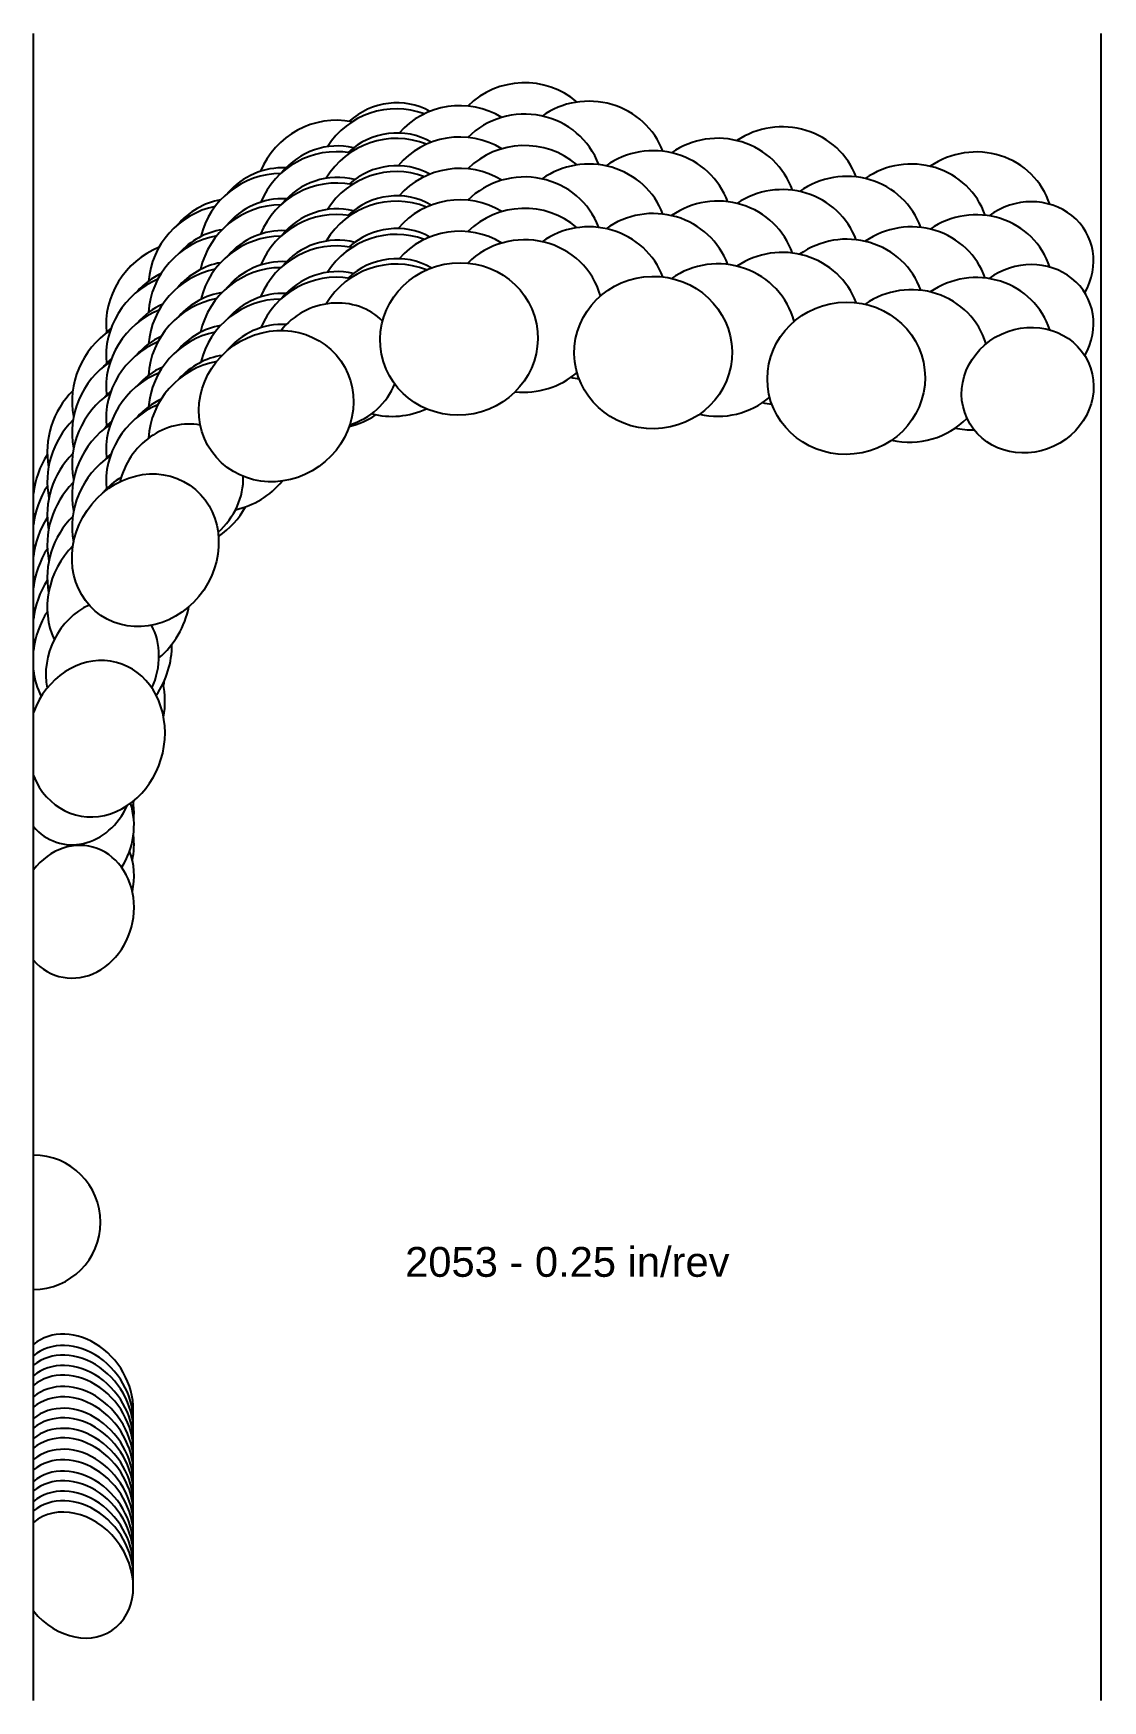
# Model space of a CAD drawing. Header units: inches. Extents: x -4.25 to 0.01, y -5.49 to 1.15.
import ezdxf
from ezdxf.enums import TextEntityAlignment as Align

# ---------------------------------------------------------------- set-up
doc = ezdxf.new("R2010")
doc.units = ezdxf.units.IN
doc.header["$MEASUREMENT"] = 0
for name, color, linetype, true_color in [('Blade_1', 30, 'Continuous', 0xff7f00), ('Blade_2', 7, 'Continuous', 0xcccc00), ('Blade_3', 7, 'Continuous', 0x00cc00), ('Blade_4', 7, 'Continuous', 0x00cccc), ('Blade_5', 7, 'Continuous', 0x0066cc), ('Blade_6', 190, 'Continuous', 0x7f00ff)]:
    doc.layers.add(name, color=color, linetype=linetype, true_color=true_color)
doc.layers.add('Gage_Line', color=7, linetype='Continuous')
doc.styles.get("Standard").update_dxf_attribs({"font": 'arial.ttf'})

msp = doc.modelspace()

# ---------------------------------------------------------------- linework, layer by layer
at = {"layer": 'Blade_1'}
for centre, major_axis, ratio, start_param, end_param in [((-2.5563, 0.4343), (0.3081, 0.0608), 0.965549, 7.090036, 8.548802), ((-1.7832, 0.3802), (0.314, 0.0053), 0.965916, 6.602886, 8.477905), ((-3.0569, 0.3288), (0.2396, 0.1155), 0.919209, 7.102845, 8.328077), ((-1.0152, 0.2781), (0.3122, 0.0333), 0.965532, 6.509199, 8.383727), ((-3.2836, 0.167), (0.2567, 0.1809), 0.937745, 7.209896, 8.633979), ((-2.5563, 0.1843), (0.3081, 0.0608), 0.965549, 7.090036, 8.548802), ((-0.2933, 0.2305), (0.2409, 0.1128), 0.925937, 5.349269, 8.067707), ((-1.7832, 0.1302), (0.314, 0.0053), 0.965916, 6.602886, 8.477905), ((-3.0569, 0.0788), (0.2396, 0.1155), 0.919209, 7.102845, 8.328077), ((-1.0152, 0.0281), (0.3122, 0.0333), 0.965532, 6.509199, 8.383727), ((-3.2836, -0.083), (0.2567, 0.1809), 0.937745, 7.209896, 8.633979), ((-0.2933, -0.0195), (0.2409, 0.1128), 0.925937, 5.349269, 8.067707), ((-3.6625, -0.155), (0.1804, 0.1954), 0.871578, 7.394204, 7.879468), ((-3.0569, -0.1712), (0.2396, 0.1155), 0.919209, 6.588214, 8.347368), ((-3.8043, -0.4066), (0.1769, 0.2594), 0.895109, 7.431571, 8.713301), ((-3.6625, -0.405), (0.1804, 0.1954), 0.871578, 7.394204, 7.879468), ((-3.0569, -0.1712), (0.2396, 0.1155), 0.919209, 4.55119, 5.500639), ((-3.6625, -0.655), (0.1804, 0.1954), 0.871578, 6.782333, 8.44553), ((-3.8043, -0.6566), (0.1769, 0.2594), 0.895109, 7.431571, 8.713301), ((-3.6625, -0.655), (0.1804, 0.1954), 0.871578, 4.591869, 5.559252), ((-3.9998, -1.1565), (0.0819, 0.3031), 0.861668, 1.44995, 1.456717), ((-3.9753, -1.3649), (0.1046, 0.2446), 0.81513, 7.003039, 8.549288), ((-3.9753, -1.3649), (0.1046, 0.2446), 0.81513, 4.691076, 5.712134), ((-3.9998, -1.4065), (0.0819, 0.3031), 0.861668, 1.44995, 1.456717), ((-3.9998, -1.6565), (0.0819, 0.3031), 0.861668, 2.292344, 7.739902), ((-3.9998, -1.4065), (0.0819, 0.3031), 0.861668, 4.813359, 4.880681), ((-4.0805, -2.0955), (0.0605, 0.259), 0.861297, 4.737882, 5.12117), ((-4.0805, -2.3455), (0.0605, 0.259), 0.861297, 2.583403, 7.371056), ((-4.0866, -4.4856), (-0.154, 0.2169), 0.81468, 3.910876, 6.337845), ((-4.0866, -4.7356), (-0.154, 0.2169), 0.81468, 3.910876, 6.337845), ((-4.0866, -4.9856), (-0.154, 0.2169), 0.81468, 1.653525, 6.337845)]:
    msp.add_ellipse(centre, major_axis=major_axis, ratio=ratio, start_param=start_param, end_param=end_param, dxfattribs=at)
for centre, major_axis, ratio in [((-2.5563, -0.0657), (0.3081, 0.0608), 0.965549), ((-1.7832, -0.1198), (0.314, 0.0053), 0.965916), ((-1.0152, -0.2219), (0.3122, 0.0333), 0.965532), ((-3.2836, -0.333), (0.2567, 0.1809), 0.937745), ((-0.2933, -0.2695), (0.2409, 0.1128), 0.925937), ((-3.8043, -0.9066), (0.1769, 0.2594), 0.895109)]:
    msp.add_ellipse(centre, major_axis=major_axis, ratio=ratio, dxfattribs=at)
at = {"layer": 'Blade_2'}
for centre, major_axis, ratio, start_param, end_param in [((-2.8137, 0.4294), (0.2952, 0.107), 0.96046, 7.097731, 8.566754), ((-3.2836, 0.2439), (0.2226, 0.1456), 0.904429, 7.162871, 8.196734), ((-2.8137, 0.1794), (0.2952, 0.107), 0.96046, 7.097731, 8.566754), ((-3.4885, 0.0486), (0.2323, 0.2113), 0.924598, 7.260014, 8.677725), ((-2.8137, -0.0706), (0.2952, 0.107), 0.96046, 7.097731, 8.566754), ((-3.2836, -0.0061), (0.2226, 0.1456), 0.904429, 7.162871, 8.196734), ((-3.4885, -0.2014), (0.2323, 0.2113), 0.924598, 7.260014, 8.677725), ((-3.2836, -0.2561), (0.2226, 0.1456), 0.904429, 7.162871, 8.196734), ((-3.8043, -0.3306), (0.1563, 0.2152), 0.853653, 7.582928, 7.760123), ((-3.4885, -0.4514), (0.2323, 0.2113), 0.924598, 7.260014, 8.677725), ((-3.91, -0.6014), (0.1471, 0.2774), 0.878897, 7.52109, 8.615264), ((-3.8043, -0.5806), (0.1563, 0.2152), 0.853653, 7.582928, 7.760123), ((-2.8137, -0.0706), (0.2952, 0.107), 0.96046, 4.085045, 4.798864), ((-3.91, -0.8514), (0.1471, 0.2774), 0.878897, 7.52109, 8.615264), ((-3.8043, -0.8306), (0.1563, 0.2152), 0.853653, 7.396444, 7.760123), ((-3.4885, -0.4514), (0.2323, 0.2113), 0.924598, 4.155567, 4.866353), ((-3.91, -1.1014), (0.1471, 0.2774), 0.878897, 7.52109, 8.844107), ((-3.91, -1.1014), (0.1471, 0.2774), 0.878897, 4.279828, 5.04975), ((-4.0805, -1.8146), (0.0605, 0.259), 0.861297, 2.583403, 4.487965), ((-4.0866, -4.4404), (-0.154, 0.2169), 0.81468, 3.903789, 6.337845), ((-4.0866, -4.6904), (-0.154, 0.2169), 0.81468, 3.903789, 6.337845), ((-4.0866, -4.9404), (-0.154, 0.2169), 0.81468, 3.903789, 6.337845)]:
    msp.add_ellipse(centre, major_axis=major_axis, ratio=ratio, start_param=start_param, end_param=end_param, dxfattribs=at)
at = {"layer": 'Blade_3'}
for centre, major_axis, ratio, start_param, end_param in [((-2.2961, 0.5258), (0.3135, 0.018), 0.96582, 6.568453, 8.597722), ((-2.8137, 0.5042), (0.253, 0.0822), 0.932802, 6.968474, 8.329239), ((-1.5272, 0.4297), (0.3138, 0.0115), 0.965879, 6.569544, 8.442363), ((-3.0569, 0.378), (0.2779, 0.1462), 0.949718, 7.173515, 8.578319), ((-0.7596, 0.327), (0.3092, 0.0547), 0.96484, 6.436798, 8.297112), ((-2.2961, 0.2758), (0.3135, 0.018), 0.96582, 6.568453, 8.597722), ((-2.8137, 0.2542), (0.253, 0.0822), 0.932802, 6.968474, 8.329239), ((-1.5272, 0.1797), (0.3138, 0.0115), 0.965879, 6.569544, 8.442363), ((-3.0569, 0.128), (0.2779, 0.1462), 0.949718, 7.173515, 8.578319), ((-3.4885, 0.1229), (0.2027, 0.1723), 0.888522, 7.247919, 8.004131), ((-2.2961, 0.0258), (0.3135, 0.018), 0.96582, 6.490707, 8.597722), ((-0.7596, 0.077), (0.3092, 0.0547), 0.96484, 6.436798, 8.297112), ((-2.8137, 0.0042), (0.253, 0.0822), 0.932802, 6.968474, 8.329239), ((-3.0569, -0.122), (0.2779, 0.1462), 0.949718, 7.173515, 8.578319), ((-1.5272, -0.0703), (0.3138, 0.0115), 0.965879, 6.49367, 8.442363), ((-3.6625, -0.1051), (0.2055, 0.2374), 0.910368, 7.35728, 8.714273), ((-0.7596, -0.173), (0.3092, 0.0547), 0.96484, 6.397254, 8.297112), ((-3.4885, -0.1271), (0.2027, 0.1723), 0.888522, 7.247919, 8.004131), ((-3.6625, -0.3551), (0.2055, 0.2374), 0.910368, 7.35728, 8.714273), ((-3.4885, -0.3771), (0.2027, 0.1723), 0.888522, 7.247919, 8.004131), ((-2.2961, 0.0258), (0.3135, 0.018), 0.96582, 4.540365, 5.388598), ((-3.6625, -0.6051), (0.2055, 0.2374), 0.910368, 7.35728, 8.714273), ((-1.5272, -0.0703), (0.3138, 0.0115), 0.965879, 4.444064, 5.398618), ((-3.0569, -0.122), (0.2779, 0.1462), 0.949718, 4.456296, 4.829285), ((-0.7596, -0.173), (0.3092, 0.0547), 0.96484, 4.302758, 5.343504), ((-3.9753, -0.814), (0.1164, 0.2916), 0.861773, 7.628746, 8.159381), ((-3.6625, -0.6051), (0.2055, 0.2374), 0.910368, 4.425815, 4.939353), ((-3.9753, -0.814), (0.1164, 0.2916), 0.861773, 8.415708, 8.492705), ((-3.9753, -1.064), (0.1164, 0.2916), 0.861773, 7.628746, 8.159381), ((-3.9753, -1.064), (0.1164, 0.2916), 0.861773, 8.415708, 8.492705), ((-3.9753, -1.314), (0.1164, 0.2916), 0.861773, 7.628746, 8.159381), ((-3.9753, -1.314), (0.1164, 0.2916), 0.861773, 4.4591, 5.151439), ((-3.9753, -1.314), (0.1164, 0.2916), 0.861773, 8.415708, 8.78654), ((-4.0805, -2.0199), (0.0605, 0.259), 0.861297, 4.311567, 5.32437), ((-4.0866, -4.4022), (-0.154, 0.2169), 0.81468, 3.917958, 6.337845), ((-4.0866, -4.6522), (-0.154, 0.2169), 0.81468, 3.917958, 6.337845), ((-4.0866, -4.9022), (-0.154, 0.2169), 0.81468, 3.917958, 6.337845)]:
    msp.add_ellipse(centre, major_axis=major_axis, ratio=ratio, start_param=start_param, end_param=end_param, dxfattribs=at)
at = {"layer": 'Blade_4'}
for centre, major_axis, ratio, start_param, end_param in [((-2.5563, 0.5593), (0.3081, 0.0608), 0.965549, 7.090036, 8.527529), ((-3.0569, 0.4538), (0.2396, 0.1155), 0.919209, 7.123149, 8.328077), ((-2.5563, 0.3093), (0.3081, 0.0608), 0.965549, 7.090036, 8.527529), ((-3.2836, 0.292), (0.2567, 0.1809), 0.937745, 7.209896, 8.614642), ((-3.0569, 0.2038), (0.2396, 0.1155), 0.919209, 7.123149, 8.328077), ((-3.2836, 0.042), (0.2567, 0.1809), 0.937745, 7.209896, 8.614642), ((-2.5563, 0.0593), (0.3081, 0.0608), 0.965549, 7.090036, 8.527529), ((-3.0569, -0.0462), (0.2396, 0.1155), 0.919209, 7.123149, 8.328077), ((-3.6625, -0.03), (0.1804, 0.1954), 0.871578, 7.422085, 7.879468), ((-3.2836, -0.208), (0.2567, 0.1809), 0.937745, 7.209896, 8.614642), ((-3.8043, -0.2816), (0.1769, 0.2594), 0.895109, 7.431571, 8.713301), ((-3.6625, -0.28), (0.1804, 0.1954), 0.871578, 7.422085, 7.879468), ((-3.8043, -0.5316), (0.1769, 0.2594), 0.895109, 7.431571, 8.713301), ((-3.6625, -0.53), (0.1804, 0.1954), 0.871578, 7.422085, 7.879468), ((-3.8043, -0.7816), (0.1769, 0.2594), 0.895109, 7.431571, 8.713301), ((-3.9998, -1.0315), (0.0819, 0.3031), 0.861668, 1.44995, 1.456717), ((-3.9998, -1.2815), (0.0819, 0.3031), 0.861668, 1.44995, 1.456717), ((-3.9998, -1.5315), (0.0819, 0.3031), 0.861668, 1.413895, 1.456717), ((-3.9998, -1.5315), (0.0819, 0.3031), 0.861668, 4.813359, 5.251786), ((-4.0805, -1.9705), (0.0605, 0.259), 0.861297, 4.883467, 5.12117), ((-4.0805, -2.2205), (0.0605, 0.259), 0.861297, 4.737882, 5.367579), ((-4.0866, -4.3606), (-0.154, 0.2169), 0.81468, 3.910876, 6.337845), ((-4.0866, -4.6106), (-0.154, 0.2169), 0.81468, 3.910876, 6.337845), ((-4.0866, -4.8606), (-0.154, 0.2169), 0.81468, 3.910876, 6.337845)]:
    msp.add_ellipse(centre, major_axis=major_axis, ratio=ratio, start_param=start_param, end_param=end_param, dxfattribs=at)
at = {"layer": 'Blade_5'}
for centre, major_axis, ratio, start_param, end_param in [((-2.8137, 0.5474), (0.2952, 0.107), 0.96046, 7.125805, 8.537766), ((-2.0393, 0.5773), (0.314, 0.0006), 0.965926, 6.63112, 8.486559), ((-1.2711, 0.4755), (0.3133, 0.0202), 0.965781, 6.565364, 8.398588), ((-0.5044, 0.3753), (0.2992, 0.0952), 0.96241, 6.283215, 8.157907), ((-3.2836, 0.367), (0.2226, 0.1456), 0.904429, 7.169505, 8.163899), ((-2.8137, 0.2974), (0.2952, 0.107), 0.96046, 7.125805, 8.537766), ((-2.0393, 0.3273), (0.314, 0.0006), 0.965926, 6.63112, 8.486559), ((-1.2711, 0.2255), (0.3133, 0.0202), 0.965781, 6.565364, 8.398588), ((-3.4885, 0.1666), (0.2323, 0.2113), 0.924598, 7.281236, 8.653587), ((-0.5044, 0.1253), (0.2992, 0.0952), 0.96241, 6.283215, 8.157907), ((-3.2836, 0.117), (0.2226, 0.1456), 0.904429, 7.169505, 8.163899), ((-2.8137, 0.0474), (0.2952, 0.107), 0.96046, 7.125805, 8.537766), ((-2.0393, 0.0773), (0.314, 0.0006), 0.965926, 6.63112, 8.486559), ((-1.2711, -0.0245), (0.3133, 0.0202), 0.965781, 6.565364, 8.398588), ((-3.4885, -0.0834), (0.2323, 0.2113), 0.924598, 7.281236, 8.653587), ((-0.5044, -0.1247), (0.2992, 0.0952), 0.96241, 6.283215, 8.157907), ((-3.2836, -0.133), (0.2226, 0.1456), 0.904429, 7.169505, 8.163899), ((-3.8043, -0.2075), (0.1563, 0.2152), 0.853653, 7.588091, 7.726802), ((-3.4885, -0.3334), (0.2323, 0.2113), 0.924598, 7.281236, 8.653587), ((-2.0393, 0.0773), (0.314, 0.0006), 0.965926, 4.481935, 4.585965), ((-3.91, -0.4834), (0.1471, 0.2774), 0.878897, 7.5264, 8.591947), ((-3.8043, -0.4575), (0.1563, 0.2152), 0.853653, 7.588091, 7.726802), ((-1.2711, -0.0245), (0.3133, 0.0202), 0.965781, 4.402967, 4.522581), ((-0.5044, -0.1247), (0.2992, 0.0952), 0.96241, 4.167836, 4.41076), ((-3.91, -0.7334), (0.1471, 0.2774), 0.878897, 7.5264, 8.591947), ((-3.8043, -0.7075), (0.1563, 0.2152), 0.853653, 7.588091, 7.726802), ((-3.91, -0.9834), (0.1471, 0.2774), 0.878897, 7.5264, 8.591947), ((-4.0866, -4.3224), (-0.154, 0.2169), 0.81468, 3.917958, 6.337845), ((-4.0866, -4.5724), (-0.154, 0.2169), 0.81468, 3.917958, 6.337845), ((-4.0866, -4.8224), (-0.154, 0.2169), 0.81468, 3.917958, 6.337845)]:
    msp.add_ellipse(centre, major_axis=major_axis, ratio=ratio, start_param=start_param, end_param=end_param, dxfattribs=at)
at = {"layer": 'Blade_6'}
for centre, major_axis, ratio, start_param, end_param in [((-2.2961, 0.6508), (0.3135, 0.018), 0.96582, 7.066581, 8.597722), ((-2.8137, 0.6241), (0.253, 0.0822), 0.932802, 6.992367, 8.304807), ((-3.0569, 0.503), (0.2779, 0.1462), 0.949718, 7.146548, 8.585771), ((-2.2961, 0.4008), (0.3135, 0.018), 0.96582, 7.066581, 8.597722), ((-2.8137, 0.3741), (0.253, 0.0822), 0.932802, 6.992367, 8.304807), ((-3.0569, 0.253), (0.2779, 0.1462), 0.949718, 7.146548, 8.585771), ((-3.4885, 0.2428), (0.2027, 0.1723), 0.888522, 7.270851, 8.038252), ((-2.2961, 0.1508), (0.3135, 0.018), 0.96582, 7.066581, 8.597722), ((-2.8137, 0.1241), (0.253, 0.0822), 0.932802, 6.992367, 8.304807), ((-3.6625, 0.0199), (0.2055, 0.2374), 0.910368, 7.339848, 8.719898), ((-3.0569, 0.003), (0.2779, 0.1462), 0.949718, 7.146548, 8.585771), ((-3.4885, -0.0072), (0.2027, 0.1723), 0.888522, 7.270851, 8.038252), ((-3.6625, -0.2301), (0.2055, 0.2374), 0.910368, 7.339848, 8.719898), ((-3.4885, -0.2572), (0.2027, 0.1723), 0.888522, 7.270851, 8.038252), ((-3.6625, -0.4801), (0.2055, 0.2374), 0.910368, 7.339848, 8.719898), ((-3.9753, -0.689), (0.1164, 0.2916), 0.861773, 7.630394, 8.159381), ((-3.9753, -0.689), (0.1164, 0.2916), 0.861773, 8.415708, 8.492705), ((-3.9753, -0.939), (0.1164, 0.2916), 0.861773, 7.630394, 8.159381), ((-3.9753, -0.939), (0.1164, 0.2916), 0.861773, 8.415708, 8.492705), ((-3.9753, -1.189), (0.1164, 0.2916), 0.861773, 7.630394, 8.159381), ((-3.9753, -1.189), (0.1164, 0.2916), 0.861773, 8.415708, 8.492705), ((-4.0805, -1.8949), (0.0605, 0.259), 0.861297, 4.737882, 4.876869), ((-4.25, -3.5814), (0, 0.2675), 1, 3.141641, 6.283137), ((-4.0866, -4.2772), (-0.154, 0.2169), 0.81468, 3.903789, 6.337845), ((-4.0866, -4.5272), (-0.154, 0.2169), 0.81468, 3.903789, 6.337845), ((-4.0866, -4.7772), (-0.154, 0.2169), 0.81468, 3.903789, 6.337845)]:
    msp.add_ellipse(centre, major_axis=major_axis, ratio=ratio, start_param=start_param, end_param=end_param, dxfattribs=at)
at = {"layer": 'Gage_Line'}
for p, q in [((-4.25, -5.4856), (-4.25, 1.1508)), ((0, -5.4856), (0, 1.1508))]:
    msp.add_line(p, q, dxfattribs=at)

# ---------------------------------------------------------------- texts
msp.add_text('2053 - 0.25 in/rev', height=0.11875).set_placement((-2.125, -3.7392), align=Align.MIDDLE_CENTER)

doc.saveas('drawing.dxf')
